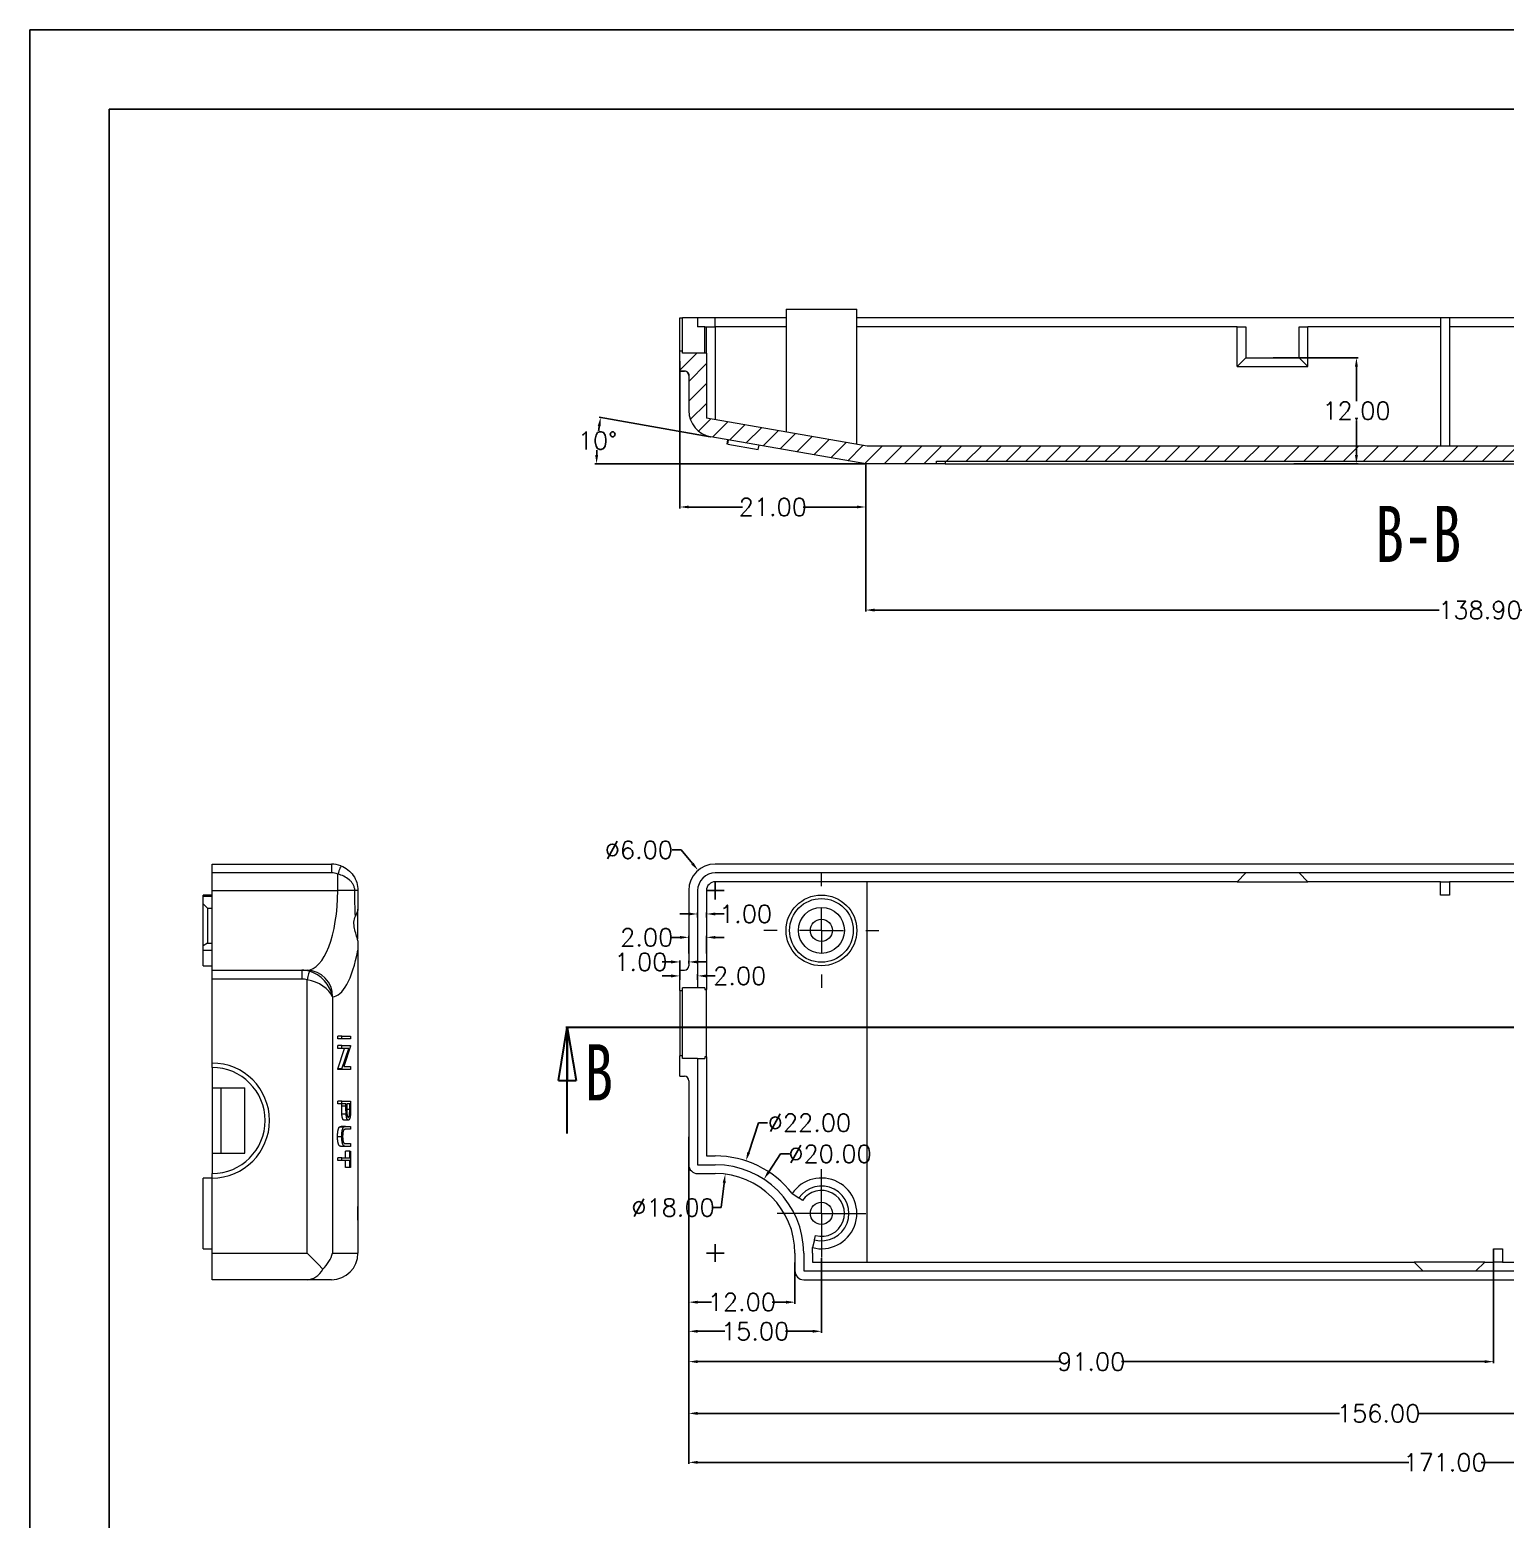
# Model space of a CAD drawing. Header units: inches. Extents: x 1561 to 2692, y 327 to 703.
# Drawn here: x 2160.2 to 2327, y 534.7 to 703.1 of the extents above; entities that cross this region are included whole.
import ezdxf

# ---------------------------------------------------------------- set-up
doc = ezdxf.new("R2010")
doc.units = ezdxf.units.IN
doc.header["$LTSCALE"] = 15
doc.linetypes.add('CENTERX2', pattern=[101.6, 63.5, -12.7, 12.7, -12.7])
doc.styles.add('SLDTEXTSTYLE0', font='TXT', dxfattribs={"width": 0.75})
doc.styles.get("Standard").update_dxf_attribs({"font": 'txt', "bigfont": 'gbcbig.shx'})
doc.dimstyles.new('2.5', dxfattribs={"dimtxt": 2, "dimasz": 1, "dimexe": 0.18, "dimexo": 0.0625, "dimgap": 0.09, "dimtad": 0, "dimtih": 1, "dimtoh": 1, "dimzin": 0, "dimdsep": 46, "dimtxsty": 'Standard', "dimcen": 1, "dimadec": 0, "dimazin": 2, "dimtfac": 1, "dimtofl": 0, "dimtmove": 0, "dimatfit": 3, "dimfxl": 1, "dimtolj": 1, "dimtzin": 0, "dimarcsym": 0})

# ---------------------------------------------------------------- blocks, each defined once
blk = doc.blocks.new('SW_CENTERMARKSYMBOL_6')
at = {"color": 0, "linetype": 'Continuous', "lineweight": 0}
for p, q in [((0, 2.5), (0, 5)), ((0, 0), (0, 2.5)), ((-2.5, 0), (-5, 0)), ((0, 0), (-2.5, 0)), ((0, 0), (0, -2.5)), ((0, 0), (2.5, 0)), ((2.5, 0), (5, 0)), ((0, -2.5), (0, -5))]:
    blk.add_line(p, q, dxfattribs=at)
blk = doc.blocks.new('SW_CENTERMARKSYMBOL_7')
at = {"color": 0, "linetype": 'Continuous', "lineweight": 0}
for p, q in [((0, 5), (0, 6.5)), ((0, 0), (0, 2.5)), ((-5, 0), (-6.5, 0)), ((0, 0), (-2.5, 0)), ((0, 0), (0, -2.5)), ((0, 0), (2.5, 0)), ((5, 0), (6.5, 0)), ((0, -5), (0, -6.5))]:
    blk.add_line(p, q, dxfattribs=at)
blk = doc.blocks.new('_CLOSED')
at = {"color": 0, "linetype": 'ByBlock', "lineweight": -2}
for p, q in [((-1, 0.166667), (0, 0)), ((-1, 0.166667), (-1, -0.166667)), ((0, 0), (-1, -0.166667)), ((0, 0), (-1, 0))]:
    blk.add_line(p, q, dxfattribs=at)
blk = doc.blocks.new('*D146')
at = {"color": 0, "lineweight": -2}
for p, q in [((2234.7, 576.69), (2234.7, 559.09)), ((2246.7, 563.74), (2246.7, 559.09)), ((2235.7, 559.27), (2237.28, 559.27)), ((2245.7, 559.27), (2244.12, 559.27))]:
    blk.add_line(p, q, dxfattribs=at)
at = {"color": 0}
for points in [[(2235.7, 559.43), (2235.7, 559.1), (2234.7, 559.27)], [(2245.7, 559.43), (2245.7, 559.1), (2246.7, 559.27)]]:
    blk.add_solid(points, dxfattribs=at)
at = {"layer": 'Defpoints', "color": 0}
for p in [(2234.7, 576.75), (2246.7, 563.81), (2246.7, 559.27)]:
    blk.add_point(p, dxfattribs=at)
at = {"color": 0, "insert": (2240.7, 559.27), "char_height": 2, "attachment_point": 5}
blk.add_mtext('\\A1;12.00', dxfattribs=at)
blk = doc.blocks.new('*D147')
at = {"color": 0, "lineweight": -2}
for p, q in [((2234.7, 576.69), (2234.7, 555.79)), ((2249.7, 564.24), (2249.7, 555.79)), ((2235.7, 555.97), (2238.78, 555.97)), ((2248.7, 555.97), (2245.62, 555.97))]:
    blk.add_line(p, q, dxfattribs=at)
at = {"color": 0}
for points in [[(2235.7, 556.14), (2235.7, 555.81), (2234.7, 555.97)], [(2248.7, 556.14), (2248.7, 555.81), (2249.7, 555.97)]]:
    blk.add_solid(points, dxfattribs=at)
at = {"layer": 'Defpoints', "color": 0}
for p in [(2234.7, 576.75), (2249.7, 564.31), (2249.7, 555.97)]:
    blk.add_point(p, dxfattribs=at)
at = {"color": 0, "insert": (2242.2, 555.97), "char_height": 2, "attachment_point": 5}
blk.add_mtext('\\A1;15.00', dxfattribs=at)
blk = doc.blocks.new('*D148')
at = {"color": 0, "lineweight": -2}
for p, q in [((2234.7, 577.96), (2234.7, 552.36)), ((2325.7, 565.24), (2325.7, 552.36)), ((2235.7, 552.54), (2276.78, 552.54)), ((2324.7, 552.54), (2283.62, 552.54))]:
    blk.add_line(p, q, dxfattribs=at)
at = {"color": 0}
for points in [[(2235.7, 552.71), (2235.7, 552.38), (2234.7, 552.54)], [(2324.7, 552.71), (2324.7, 552.38), (2325.7, 552.54)]]:
    blk.add_solid(points, dxfattribs=at)
at = {"layer": 'Defpoints', "color": 0}
for p in [(2234.7, 578.02), (2325.7, 565.31), (2325.7, 552.54)]:
    blk.add_point(p, dxfattribs=at)
at = {"color": 0, "insert": (2280.2, 552.54), "char_height": 2, "attachment_point": 5}
blk.add_mtext('\\A1;91.00', dxfattribs=at)
blk = doc.blocks.new('*D149')
at = {"color": 0, "lineweight": -2}
for p, q in [((2234.7, 577.9), (2234.7, 546.51)), ((2390.7, 565.24), (2390.7, 546.51)), ((2235.7, 546.69), (2308.28, 546.69)), ((2389.7, 546.69), (2317.12, 546.69))]:
    blk.add_line(p, q, dxfattribs=at)
at = {"color": 0}
for points in [[(2235.7, 546.86), (2235.7, 546.52), (2234.7, 546.69)], [(2389.7, 546.86), (2389.7, 546.52), (2390.7, 546.69)]]:
    blk.add_solid(points, dxfattribs=at)
at = {"layer": 'Defpoints', "color": 0}
for p in [(2234.7, 577.96), (2390.7, 565.31), (2390.7, 546.69)]:
    blk.add_point(p, dxfattribs=at)
at = {"color": 0, "insert": (2312.7, 546.69), "char_height": 2, "attachment_point": 5}
blk.add_mtext('\\A1;156.00', dxfattribs=at)
blk = doc.blocks.new('*D150')
at = {"color": 0, "lineweight": -2}
for p, q in [((2234.7, 576.69), (2234.7, 540.97)), ((2405.7, 567.62), (2405.7, 540.97)), ((2235.7, 541.15), (2316.11, 541.15)), ((2404.7, 541.15), (2324.29, 541.15))]:
    blk.add_line(p, q, dxfattribs=at)
at = {"color": 0}
for points in [[(2235.7, 541.32), (2235.7, 540.99), (2234.7, 541.15)], [(2404.7, 541.32), (2404.7, 540.99), (2405.7, 541.15)]]:
    blk.add_solid(points, dxfattribs=at)
at = {"layer": 'Defpoints', "color": 0}
for p in [(2234.7, 576.75), (2405.7, 567.68), (2234.7, 541.15)]:
    blk.add_point(p, dxfattribs=at)
at = {"color": 0, "insert": (2320.2, 541.15), "char_height": 2, "attachment_point": 5}
blk.add_mtext('\\A1;171.00', dxfattribs=at)
blk = doc.blocks.new('*D155')
at = {"color": 0, "lineweight": -2}
for p, q in [((2233.7, 595.72), (2233.7, 596.34)), ((2235.7, 595.72), (2235.7, 596.34)), ((2232.7, 596.16), (2231.7, 596.16)), ((2236.7, 596.16), (2237.7, 596.16))]:
    blk.add_line(p, q, dxfattribs=at)
at = {"color": 0}
for points in [[(2232.7, 596.32), (2232.7, 595.99), (2233.7, 596.16)], [(2236.7, 596.32), (2236.7, 595.99), (2235.7, 596.16)]]:
    blk.add_solid(points, dxfattribs=at)
at = {"layer": 'Defpoints', "color": 0}
for p in [(2233.7, 595.66), (2235.7, 596.16), (2235.7, 595.66)]:
    blk.add_point(p, dxfattribs=at)
at = {"color": 0, "insert": (2240.46, 596.16), "char_height": 2, "attachment_point": 5}
blk.add_mtext('\\A1;2.00', dxfattribs=at)
blk = doc.blocks.new('*D156')
at = {"color": 0, "lineweight": -2}
for p, q in [((2233.7, 596.4), (2233.7, 597.92)), ((2232.7, 597.74), (2231.7, 597.74)), ((2234.7, 597.87), (2234.7, 597.56)), ((2235.7, 597.74), (2236.7, 597.74))]:
    blk.add_line(p, q, dxfattribs=at)
at = {"color": 0}
for points in [[(2232.7, 597.91), (2232.7, 597.57), (2233.7, 597.74)], [(2235.7, 597.91), (2235.7, 597.57), (2234.7, 597.74)]]:
    blk.add_solid(points, dxfattribs=at)
at = {"layer": 'Defpoints', "color": 0}
for p in [(2234.7, 597.94), (2233.7, 597.74), (2233.7, 596.34)]:
    blk.add_point(p, dxfattribs=at)
at = {"color": 0, "insert": (2229.28, 597.74), "char_height": 2, "attachment_point": 5}
blk.add_mtext('\\A1;1.00', dxfattribs=at)
blk = doc.blocks.new('*D157')
at = {"color": 0, "lineweight": -2}
for p, q in [((2233.7, 600.52), (2232.7, 600.52)), ((2234.7, 598.69), (2234.7, 600.7)), ((2236.7, 598.69), (2236.7, 600.7)), ((2237.7, 600.52), (2238.7, 600.52))]:
    blk.add_line(p, q, dxfattribs=at)
at = {"color": 0}
for points in [[(2233.7, 600.68), (2233.7, 600.35), (2234.7, 600.52)], [(2237.7, 600.68), (2237.7, 600.35), (2236.7, 600.52)]]:
    blk.add_solid(points, dxfattribs=at)
at = {"layer": 'Defpoints', "color": 0}
for p in [(2234.7, 600.52), (2234.7, 598.63), (2236.7, 598.63)]:
    blk.add_point(p, dxfattribs=at)
at = {"color": 0, "insert": (2229.94, 600.52), "char_height": 2, "attachment_point": 5}
blk.add_mtext('\\A1;2.00', dxfattribs=at)
blk = doc.blocks.new('*D158')
at = {"color": 0, "lineweight": -2}
for p, q in [((2234.7, 603.16), (2233.7, 603.16)), ((2235.7, 602.76), (2235.7, 603.34)), ((2236.7, 602.76), (2236.7, 603.34)), ((2237.7, 603.16), (2238.7, 603.16))]:
    blk.add_line(p, q, dxfattribs=at)
at = {"color": 0}
for points in [[(2234.7, 603.33), (2234.7, 603), (2235.7, 603.16)], [(2237.7, 603.33), (2237.7, 603), (2236.7, 603.16)]]:
    blk.add_solid(points, dxfattribs=at)
at = {"layer": 'Defpoints', "color": 0}
for p in [(2236.7, 603.16), (2235.7, 602.7), (2236.7, 602.7)]:
    blk.add_point(p, dxfattribs=at)
at = {"color": 0, "insert": (2241.12, 603.16), "char_height": 2, "attachment_point": 5}
blk.add_mtext('\\A1;1.00', dxfattribs=at)
blk = doc.blocks.new('*D159')
at = {"color": 0, "lineweight": -2}
for p, q in [((2242.59, 579.55), (2241.48, 576.2)), ((2243.59, 579.55), (2242.59, 579.55)), ((2236.7, 564.81), (2238.7, 564.81)), ((2237.7, 563.81), (2237.7, 565.81))]:
    blk.add_line(p, q, dxfattribs=at)
at = {"color": 0}
blk.add_solid([(2241.32, 576.25), (2241.63, 576.14), (2241.16, 575.25)], dxfattribs=at)
at = {"layer": 'Defpoints', "color": 0}
for p in [(2241.16, 575.25), (2234.24, 554.37)]:
    blk.add_point(p, dxfattribs=at)
at = {"color": 0, "insert": (2248.34, 579.55), "char_height": 2, "attachment_point": 5}
blk.add_mtext('\\A1;∅22.00', dxfattribs=at)
blk = doc.blocks.new('*D160')
at = {"color": 0, "lineweight": -2}
for p, q in [((2245.08, 576.03), (2243.74, 574)), ((2246.08, 576.03), (2245.08, 576.03)), ((2236.7, 564.81), (2238.7, 564.81)), ((2237.7, 563.81), (2237.7, 565.81))]:
    blk.add_line(p, q, dxfattribs=at)
at = {"color": 0}
blk.add_solid([(2243.6, 574.09), (2243.88, 573.91), (2243.19, 573.16)], dxfattribs=at)
at = {"layer": 'Defpoints', "color": 0}
for p in [(2243.19, 573.16), (2232.21, 556.45)]:
    blk.add_point(p, dxfattribs=at)
at = {"color": 0, "insert": (2250.67, 576.03), "char_height": 2, "attachment_point": 5}
blk.add_mtext('\\A1;∅20.00', dxfattribs=at)
blk = doc.blocks.new('*D161')
at = {"color": 0, "lineweight": -2}
for p, q in [((2238.35, 569.97), (2238.69, 572.74)), ((2237.35, 569.97), (2238.35, 569.97))]:
    blk.add_line(p, q, dxfattribs=at)
at = {"color": 0}
blk.add_solid([(2238.53, 572.77), (2238.86, 572.72), (2238.82, 573.74)], dxfattribs=at)
at = {"layer": 'Defpoints', "color": 0}
for p in [(2238.82, 573.74), (2236.58, 555.88)]:
    blk.add_point(p, dxfattribs=at)
at = {"color": 0, "insert": (2232.92, 569.97), "char_height": 2, "attachment_point": 5}
blk.add_mtext('\\A1;∅18.00', dxfattribs=at)
blk = doc.blocks.new('*D171')
at = {"color": 0, "lineweight": -2}
for p, q in [((2232.82, 610.4), (2233.82, 610.4)), ((2233.82, 610.4), (2235.12, 608.86)), ((2237.7, 604.81), (2237.7, 606.81)), ((2236.7, 605.81), (2238.7, 605.81))]:
    blk.add_line(p, q, dxfattribs=at)
at = {"color": 0}
blk.add_solid([(2235.24, 608.97), (2234.99, 608.75), (2235.76, 608.1)], dxfattribs=at)
at = {"layer": 'Defpoints', "color": 0}
for p in [(2235.76, 608.1), (2239.64, 603.52)]:
    blk.add_point(p, dxfattribs=at)
at = {"color": 0, "insert": (2229.06, 610.4), "char_height": 2, "attachment_point": 5}
blk.add_mtext('\\A1;∅6.00', dxfattribs=at)
blk = doc.blocks.new('*D178')
at = {"color": 0, "lineweight": -2}
for p, q in [((2300.76, 666.06), (2310.37, 666.06)), ((2310.19, 665.06), (2310.19, 661.15)), ((2310.19, 655.06), (2310.19, 658.97)), ((2303.12, 654.06), (2310.37, 654.06))]:
    blk.add_line(p, q, dxfattribs=at)
at = {"color": 0}
for points in [[(2310.02, 665.06), (2310.35, 665.06), (2310.19, 666.06)], [(2310.02, 655.06), (2310.35, 655.06), (2310.19, 654.06)]]:
    blk.add_solid(points, dxfattribs=at)
at = {"layer": 'Defpoints', "color": 0}
for p in [(2300.7, 666.06), (2303.06, 654.06), (2310.19, 654.06)]:
    blk.add_point(p, dxfattribs=at)
at = {"color": 0, "insert": (2310.19, 660.06), "char_height": 2, "attachment_point": 5}
blk.add_mtext('\\A1;12.00', dxfattribs=at)
blk = doc.blocks.new('*D182')
at = {"color": 0, "lineweight": -2}
for p, q in [((2254.7, 654), (2254.7, 637.35)), ((2393.6, 654), (2393.6, 637.35)), ((2255.7, 637.53), (2319.56, 637.53)), ((2392.6, 637.53), (2328.74, 637.53))]:
    blk.add_line(p, q, dxfattribs=at)
at = {"color": 0}
for points in [[(2255.7, 637.69), (2255.7, 637.36), (2254.7, 637.53)], [(2392.6, 637.69), (2392.6, 637.36), (2393.6, 637.53)]]:
    blk.add_solid(points, dxfattribs=at)
at = {"layer": 'Defpoints', "color": 0}
for p in [(2254.7, 654.06), (2393.6, 654.06), (2393.6, 637.53)]:
    blk.add_point(p, dxfattribs=at)
at = {"color": 0, "insert": (2324.15, 637.53), "char_height": 2, "attachment_point": 5}
blk.add_mtext('\\A1;138.90', dxfattribs=at)
blk = doc.blocks.new('*D184')
at = {"color": 0, "lineweight": -2}
for p, q in [((2233.7, 665.66), (2233.7, 649)), ((2254.7, 654), (2254.7, 649)), ((2234.7, 649.18), (2240.78, 649.18)), ((2253.7, 649.18), (2247.62, 649.18))]:
    blk.add_line(p, q, dxfattribs=at)
at = {"color": 0}
for points in [[(2234.7, 649.35), (2234.7, 649.02), (2233.7, 649.18)], [(2253.7, 649.35), (2253.7, 649.02), (2254.7, 649.18)]]:
    blk.add_solid(points, dxfattribs=at)
at = {"layer": 'Defpoints', "color": 0}
for p in [(2233.7, 665.72), (2254.7, 654.06), (2254.7, 649.18)]:
    blk.add_point(p, dxfattribs=at)
at = {"color": 0, "insert": (2244.2, 649.18), "char_height": 2, "attachment_point": 5}
blk.add_mtext('\\A1;21.00', dxfattribs=at)
blk = doc.blocks.new('*D186')
at = {"color": 0, "lineweight": -2}
for p, q in [((2237.12, 657.13), (2224.55, 659.33)), ((2254.64, 654.06), (2224.09, 654.06))]:
    blk.add_line(p, q, dxfattribs=at)
for start, end in [(171.9568, 172.9731), (177.0942, 178.117)]:
    blk.add_arc((2254.7, 654.06), 30.43, start, end, dxfattribs=at)
at = {"color": 0}
for points in [[(2224.4, 658.34), (2224.73, 658.29), (2224.73, 659.3)], [(2224.45, 655.06), (2224.12, 655.06), (2224.27, 654.06)]]:
    blk.add_solid(points, dxfattribs=at)
at = {"layer": 'Defpoints', "color": 0}
for p in [(2224.47, 657.57), (2237.18, 657.12), (2254.7, 654.06), (2254.7, 654.06), (2262.7, 654.06)]:
    blk.add_point(p, dxfattribs=at)
at = {"color": 0, "insert": (2224.38, 656.69), "char_height": 2, "attachment_point": 5}
blk.add_mtext('\\A1;10°', dxfattribs=at)

msp = doc.modelspace()

# ---------------------------------------------------------------- hatches: boundary and pattern name
at = {"linetype": 'Continuous', "lineweight": 0}
h = msp.add_hatch(dxfattribs=at)
h.set_pattern_fill('ANSI31', color=4, scale=0.5, style=0)
h.set_pattern_definition([(45, (0, 27.1761), (-1.122532, 1.122532), [])])
edge = h.paths.add_edge_path(flags=0)
edge.add_line((2236.699, 659.239), (2236.699, 666.558))
edge.add_line((2236.699, 666.558), (2233.999, 666.558))
edge.add_line((2233.999, 666.558), (2233.999, 666.858))
edge.add_line((2233.999, 666.858), (2233.699, 666.858))
edge.add_line((2233.699, 666.858), (2233.699, 664.577))
edge.add_line((2233.699, 664.577), (2234.199, 664.577))
edge.add_spline(control_points=[(2234.199, 664.577), (2234.237, 664.577), (2234.275, 664.572), (2234.312, 664.563), (2234.367, 664.551), (2234.42, 664.529), (2234.467, 664.499), (2234.514, 664.469), (2234.556, 664.43), (2234.591, 664.386), (2234.613, 664.359), (2234.631, 664.329), (2234.647, 664.298), (2234.672, 664.247), (2234.688, 664.192), (2234.695, 664.136), (2234.698, 664.116), (2234.699, 664.095), (2234.699, 664.075)], knot_values=[0.0025773, 0.0025773, 0.0025773, 0.0025773, 0.0026912, 0.0026912, 0.0026912, 0.0028586, 0.0028586, 0.0028586, 0.0030262, 0.0030262, 0.0030262, 0.00313, 0.00313, 0.00313, 0.0032987, 0.0032987, 0.0032987, 0.0033594, 0.0033594, 0.0033594, 0.0033594], weights=[1, 1, 1, 1, 1, 1, 1, 1, 1, 1, 1, 1, 1, 1, 1, 1, 1, 1, 1], degree=3, periodic=0)
edge.add_line((2234.699, 664.075), (2234.699, 660.079))
edge.add_arc((2237.699, 660.079), 3, 180, 260.07375)
edge.add_line((2237.182, 657.124), (2254.699, 654.058))
edge.add_line((2254.699, 654.058), (2262.699, 654.058))
edge.add_line((2262.699, 654.058), (2262.699, 654.358))
edge.add_line((2262.699, 654.358), (2377.699, 654.358))
edge.add_line((2377.699, 654.358), (2377.699, 654.058))
edge.add_line((2377.699, 654.058), (2393.599, 654.058))
edge.add_line((2393.599, 654.058), (2403.533, 656.932))
edge.add_arc((2402.699, 659.814), 3, 286.13284, 360)
edge.add_line((2405.699, 659.814), (2405.699, 670.558))
edge.add_line((2405.699, 670.558), (2404.699, 670.558))
edge.add_line((2404.699, 670.558), (2404.699, 669.558))
edge.add_line((2404.699, 669.558), (2403.699, 669.558))
edge.add_line((2403.699, 669.558), (2403.699, 659.062))
edge.add_line((2403.699, 659.062), (2393.315, 656.058))
edge.add_line((2393.315, 656.058), (2254.873, 656.058))
edge.add_line((2254.873, 656.058), (2236.699, 659.239))

# ---------------------------------------------------------------- linework, layer by layer
for p, q in [((2160.189, 703.141), (2692.292, 703.141)), ((2160.189, 703.141), (2160.189, 326.907)), ((2169.147, 694.183), (2683.334, 694.183)), ((2169.147, 694.183), (2169.147, 335.865))]:
    msp.add_line(p, q)
at = {"color": 7, "linetype": 'Continuous', "lineweight": 15}
for p, q in [((2233.699, 670.558), (2233.999, 670.558)), ((2233.699, 666.858), (2233.699, 670.558)), ((2233.999, 666.858), (2233.999, 670.558)), ((2235.699, 670.558), (2233.999, 670.558)), ((2235.699, 670.558), (2235.699, 669.558)), ((2237.699, 670.558), (2235.699, 670.558)), ((2237.699, 669.558), (2237.699, 670.558)), ((2245.699, 670.558), (2237.699, 670.558)), ((2245.699, 671.558), (2245.699, 657.664)), ((2245.699, 671.558), (2253.699, 671.558)), ((2253.699, 656.264), (2253.699, 671.558)), ((2319.699, 670.558), (2253.699, 670.558)), ((2319.699, 670.558), (2319.699, 656.058)), ((2320.699, 670.558), (2319.699, 670.558)), ((2320.699, 670.558), (2320.699, 656.058)), ((2386.699, 670.558), (2320.699, 670.558)), ((2236.499, 669.558), (2235.699, 669.558)), ((2236.499, 669.558), (2236.699, 669.558)), ((2236.499, 666.558), (2236.499, 669.558)), ((2236.699, 666.558), (2236.699, 669.558)), ((2236.699, 669.558), (2237.699, 669.558)), ((2237.699, 669.558), (2237.699, 659.064)), ((2245.699, 669.558), (2237.699, 669.558)), ((2296.699, 669.558), (2253.699, 669.558)), ((2296.699, 665.058), (2296.699, 669.558)), ((2296.699, 669.558), (2297.699, 669.558)), ((2297.699, 669.558), (2297.699, 666.058)), ((2303.699, 666.058), (2303.699, 669.558)), ((2303.699, 669.558), (2304.699, 669.558)), ((2304.699, 665.058), (2304.699, 669.558)), ((2319.699, 669.558), (2304.699, 669.558)), ((2386.699, 669.558), (2320.699, 669.558)), ((2233.699, 664.577), (2233.699, 666.858)), ((2233.699, 666.858), (2233.999, 666.858)), ((2233.999, 666.558), (2233.999, 666.858)), ((2236.699, 666.558), (2233.999, 666.558)), ((2236.699, 666.558), (2236.699, 659.239)), ((2296.699, 665.058), (2297.699, 666.058)), ((2297.699, 666.058), (2303.699, 666.058)), ((2304.699, 665.058), (2303.699, 666.058)), ((2233.699, 664.577), (2234.199, 664.577)), ((2233.699, 664.558), (2233.699, 664.577)), ((2233.699, 664.558), (2234.199, 664.558)), ((2234.699, 664.075), (2234.699, 660.079)), ((2296.699, 665.058), (2304.699, 665.058)), ((2254.873, 656.058), (2236.699, 659.239)), ((2254.699, 654.058), (2237.182, 657.124)), ((2239.021, 656.294), (2239.108, 656.787)), ((2239.021, 656.294), (2239.051, 656.289)), ((2239.11, 656.279), (2239.196, 656.771)), ((2239.11, 656.279), (2242.557, 655.676)), ((2242.557, 655.676), (2242.644, 656.168)), ((2393.315, 656.058), (2254.873, 656.058)), ((2262.699, 654.058), (2254.699, 654.058)), ((2262.699, 654.358), (2377.699, 654.358)), ((2262.699, 654.058), (2262.699, 654.358)), ((2263.699, 654.058), (2262.699, 654.058)), ((2263.699, 654.358), (2263.699, 654.058)), ((2263.699, 654.058), (2374.699, 654.058)), ((2180.793, 608.807), (2194.293, 608.807)), ((2180.793, 607.807), (2180.793, 608.807)), ((2194.293, 608.807), (2194.293, 607.807)), ((2392.699, 608.807), (2237.699, 608.807)), ((2194.293, 607.807), (2180.793, 607.807)), ((2180.793, 605.807), (2180.793, 607.807)), ((2195.009, 605.807), (2195.009, 607.674)), ((2392.699, 607.807), (2237.699, 607.807)), ((2296.699, 606.807), (2237.699, 606.807)), ((2254.873, 563.807), (2254.873, 606.807)), ((2296.699, 606.807), (2297.699, 607.807)), ((2296.699, 606.807), (2304.699, 606.807)), ((2303.699, 607.807), (2304.699, 606.807)), ((2319.699, 606.807), (2304.699, 606.807)), ((2319.699, 606.807), (2320.699, 606.807)), ((2319.699, 605.307), (2319.699, 606.807)), ((2320.699, 606.807), (2320.699, 605.307)), ((2391.699, 606.807), (2320.699, 606.807)), ((2180.793, 605.307), (2179.793, 605.307)), ((2179.793, 605.175), (2179.793, 605.307)), ((2179.793, 605.175), (2180.793, 605.175)), ((2179.793, 604.305), (2179.793, 605.175)), ((2180.793, 605.807), (2195.009, 605.807)), ((2180.793, 596.807), (2180.793, 605.807)), ((2196.935, 605.807), (2195.009, 605.807)), ((2197.293, 605.807), (2196.935, 605.807)), ((2234.699, 605.807), (2234.699, 597.307)), ((2235.699, 605.807), (2235.699, 594.807)), ((2236.699, 605.807), (2236.699, 594.607)), ((2320.699, 605.307), (2319.699, 605.307)), ((2179.793, 604.305), (2180.293, 603.821)), ((2179.793, 599.567), (2179.793, 604.305)), ((2180.293, 603.821), (2180.293, 599.848)), ((2180.293, 603.821), (2180.793, 603.821)), ((2197.293, 600.307), (2197.293, 603.714)), ((2180.293, 599.848), (2179.793, 599.567)), ((2179.793, 599.062), (2179.793, 599.567)), ((2180.293, 599.848), (2180.793, 599.848)), ((2179.793, 597.307), (2179.793, 599.062)), ((2179.793, 599.062), (2180.793, 599.062)), ((2197.293, 599.075), (2197.293, 570.075)), ((2179.793, 597.307), (2180.793, 597.307)), ((2180.793, 596.807), (2190.959, 596.807)), ((2180.793, 595.807), (2180.793, 596.807)), ((2190.959, 596.807), (2190.959, 595.807)), ((2190.959, 596.807), (2191.537, 596.807)), ((2233.699, 596.807), (2234.199, 596.807)), ((2233.699, 594.507), (2233.699, 596.807)), ((2190.959, 595.807), (2180.793, 595.807)), ((2180.793, 586.307), (2180.793, 595.807)), ((2191.537, 564.807), (2191.537, 595.728)), ((2233.999, 594.507), (2233.999, 594.807)), ((2235.699, 594.807), (2233.999, 594.807)), ((2236.499, 594.807), (2235.699, 594.807)), ((2236.499, 594.807), (2236.499, 594.607)), ((2236.499, 594.607), (2236.699, 594.607)), ((2236.699, 587.007), (2236.699, 594.607)), ((2194.419, 593.807), (2194.419, 564.807)), ((2233.699, 594.507), (2233.999, 594.507)), ((2233.699, 594.507), (2233.699, 587.107)), ((2233.999, 587.107), (2233.999, 594.507)), ((2195.008, 589.044), (2195.008, 589.358)), ((2195.488, 589.358), (2195.008, 589.358)), ((2195.488, 589.044), (2195.008, 589.044)), ((2195.008, 587.967), (2195.008, 588.281)), ((2195.488, 588.281), (2195.008, 588.281)), ((2195.008, 585.66), (2195.772, 587.967)), ((2195.488, 587.967), (2195.008, 587.967)), ((2195.488, 589.044), (2195.488, 589.358)), ((2195.488, 589.358), (2196.461, 589.358)), ((2196.461, 589.044), (2195.488, 589.044)), ((2195.488, 587.967), (2195.488, 588.281)), ((2195.488, 588.281), (2196.461, 588.281)), ((2195.488, 585.66), (2196.252, 587.967)), ((2196.252, 587.967), (2195.488, 587.967)), ((2196.461, 588.215), (2195.695, 585.903)), ((2196.461, 589.358), (2196.461, 589.044)), ((2196.461, 588.281), (2196.461, 588.215)), ((2180.793, 585.807), (2180.793, 586.307)), ((2233.999, 587.107), (2233.699, 587.107)), ((2233.699, 584.807), (2233.699, 587.107)), ((2233.999, 586.807), (2233.999, 587.107)), ((2235.699, 586.807), (2233.999, 586.807)), ((2235.699, 586.807), (2235.699, 574.807)), ((2235.699, 586.807), (2236.499, 586.807)), ((2236.699, 587.007), (2236.499, 587.007)), ((2236.499, 587.007), (2236.499, 586.807)), ((2236.699, 587.007), (2236.699, 575.807)), ((2180.793, 585.807), (2180.793, 583.507)), ((2195.008, 585.589), (2195.008, 585.66)), ((2195.488, 585.66), (2195.008, 585.66)), ((2195.488, 585.589), (2195.008, 585.589)), ((2195.488, 585.589), (2195.488, 585.66)), ((2196.461, 585.589), (2195.488, 585.589)), ((2195.695, 585.903), (2196.461, 585.903)), ((2196.461, 585.903), (2196.461, 585.589)), ((2233.699, 584.807), (2234.199, 584.807)), ((2180.793, 583.507), (2184.493, 583.507)), ((2180.793, 583.507), (2180.793, 576.107)), ((2181.793, 583.507), (2181.793, 576.107)), ((2184.493, 576.107), (2184.493, 583.507)), ((2234.699, 584.307), (2234.699, 574.807)), ((2195.008, 581.685), (2195.008, 581.999)), ((2195.488, 581.999), (2195.008, 581.999)), ((2195.488, 581.685), (2195.008, 581.685)), ((2195.457, 581.435), (2195.457, 581.685)), ((2195.937, 581.435), (2195.457, 581.435)), ((2195.488, 581.685), (2195.488, 581.999)), ((2195.488, 581.999), (2196.461, 581.999)), ((2195.937, 581.685), (2195.488, 581.685)), ((2195.937, 581.435), (2195.937, 581.685)), ((2196.037, 581.685), (2196.035, 581.072)), ((2196.361, 581.685), (2196.037, 581.685)), ((2196.361, 581.045), (2196.361, 581.685)), ((2196.461, 581.999), (2196.461, 581.313)), ((2195.953, 580.544), (2195.473, 580.544)), ((2196.2, 579.845), (2195.72, 579.845)), ((2195.463, 577.971), (2194.983, 577.971)), ((2195.668, 579.065), (2195.188, 579.065)), ((2195.873, 579.127), (2195.393, 579.127)), ((2195.878, 578.813), (2195.835, 578.813)), ((2195.873, 579.127), (2196.461, 579.127)), ((2196.461, 578.813), (2195.878, 578.813)), ((2196.461, 579.127), (2196.461, 578.813)), ((2180.793, 576.107), (2180.793, 573.807)), ((2180.793, 576.107), (2184.493, 576.107)), ((2195.873, 576.884), (2195.393, 576.884)), ((2196.461, 576.884), (2195.873, 576.884)), ((2195.878, 577.198), (2196.461, 577.198)), ((2195.881, 575.582), (2195.881, 576.345)), ((2196.361, 576.345), (2195.881, 576.345)), ((2196.361, 576.345), (2196.461, 576.345)), ((2196.361, 575.582), (2196.361, 576.345)), ((2196.461, 577.198), (2196.461, 576.884)), ((2196.461, 576.345), (2196.461, 574.506)), ((2195.008, 575.268), (2195.008, 575.582)), ((2195.488, 575.582), (2195.008, 575.582)), ((2195.488, 575.268), (2195.008, 575.268)), ((2195.488, 575.268), (2195.488, 575.582)), ((2195.488, 575.582), (2196.361, 575.582)), ((2196.361, 575.268), (2195.488, 575.268)), ((2195.881, 574.506), (2195.881, 575.268)), ((2196.361, 574.506), (2195.881, 574.506)), ((2196.361, 574.506), (2196.361, 575.268)), ((2196.461, 574.506), (2196.361, 574.506)), ((2235.699, 574.807), (2237.699, 574.807)), ((2236.699, 575.807), (2237.699, 575.807)), ((2180.793, 573.307), (2179.793, 573.307)), ((2179.793, 569.307), (2179.793, 573.307)), ((2180.793, 573.307), (2180.793, 573.807)), ((2180.793, 564.807), (2180.793, 573.307)), ((2235.699, 573.807), (2237.699, 573.807)), ((2246.388, 571.552), (2247.133, 571.047)), ((2247.547, 570.766), (2247.133, 571.047)), ((2179.793, 565.307), (2179.793, 569.307)), ((2197.293, 568.539), (2197.293, 570.075)), ((2197.293, 568.539), (2197.293, 564.807)), ((2248.91, 566.309), (2248.681, 565.439)), ((2248.91, 566.309), (2249.037, 566.792)), ((2179.793, 565.307), (2180.793, 565.307)), ((2180.793, 564.807), (2191.537, 564.807)), ((2180.793, 561.807), (2180.793, 564.807)), ((2194.419, 564.807), (2197.293, 564.807)), ((2246.699, 564.807), (2246.699, 562.807)), ((2247.699, 564.807), (2247.699, 562.807)), ((2248.699, 564.807), (2248.699, 563.807)), ((2325.699, 563.807), (2325.699, 565.307)), ((2325.699, 565.307), (2326.699, 565.307)), ((2326.699, 565.307), (2326.699, 563.807)), ((2247.699, 562.807), (2402.699, 562.807)), ((2248.699, 563.807), (2316.699, 563.807)), ((2317.699, 562.807), (2316.699, 563.807)), ((2324.699, 563.807), (2316.699, 563.807)), ((2324.699, 563.807), (2323.699, 562.807)), ((2324.699, 563.807), (2325.699, 563.807)), ((2326.699, 563.807), (2325.699, 563.807)), ((2326.699, 563.807), (2402.699, 563.807)), ((2191.537, 561.807), (2180.793, 561.807)), ((2194.293, 561.807), (2191.537, 561.807)), ((2247.699, 561.807), (2402.699, 561.807))]:
    msp.add_line(p, q, dxfattribs=at)
at = {"color": 8, "linetype": 'Continuous', "lineweight": 15}
for p, q in [((2234.199, 664.558), (2234.199, 664.577)), ((2196.361, 581.045), (2196.035, 581.045))]:
    msp.add_line(p, q, dxfattribs=at)
at = {"color": 1, "linetype": 'CENTERX2', "lineweight": 30}
msp.add_line((2415.457, 590.342), (2220.788, 590.342), dxfattribs=at)
at = {"color": 7, "linetype": 'Continuous', "lineweight": 30}
msp.add_line((2220.961, 578.342), (2220.961, 590.342), dxfattribs=at)
at = {"color": 7, "linetype": 'Continuous', "lineweight": 15, "flags": 128}
for points in [[(2195.366, 608.608), (2195.36, 608.59), (2195.339, 608.537), (2195.306, 608.451), (2195.262, 608.335), (2195.207, 608.193), (2195.146, 608.032), (2195.078, 607.856), (2195.009, 607.674)], [(2191.804, 596.689), (2191.796, 596.658), (2191.778, 596.595), (2191.753, 596.502), (2191.719, 596.383), (2191.68, 596.24), (2191.635, 596.079), (2191.587, 595.907), (2191.537, 595.728)], [(2193.34, 563.004), (2192.787, 563.557), (2192.177, 564.167), (2191.537, 564.807)]]:
    msp.add_lwpolyline(points, dxfattribs=at)
at = {"color": 7, "linetype": 'Continuous', "lineweight": 15}
for centre, radius in [((2249.699, 601.307), 4), ((2249.699, 601.307), 3.6), ((2249.699, 601.307), 2.6), ((2249.699, 601.307), 1.25), ((2249.699, 569.307), 1.25)]:
    msp.add_circle(centre, radius, dxfattribs=at)
for centre, radius, start, end in [((2234.199, 664.058), 0.5, 0, 90), ((2237.699, 660.079), 3, 180, 260.07375), ((2194.293, 605.807), 3, 69.02687, 90), ((2237.699, 605.807), 3, 90, 180), ((2194.293, 605.807), 2, 69.02687, 90), ((2237.699, 605.807), 2, 90, 180), ((2237.699, 605.807), 1, 90, 180), ((2191.477, 593.865), 2.943, 358.87247, 88.82623), ((2234.199, 597.307), 0.5, 270, 0), ((2180.793, 579.807), 6.5, 270, 90), ((2180.793, 579.807), 6, 270, 90), ((2234.199, 584.307), 0.5, 0, 90), ((2235.699, 574.807), 1, 180, 270), ((2237.699, 564.807), 11, 37.81968, 90), ((2237.699, 564.807), 10, 0, 90), ((2237.699, 564.807), 9, 0, 90), ((2249.699, 569.307), 4, 255.25373, 145.85836), ((2249.699, 569.307), 3.1, 255.25373, 145.85836), ((2249.699, 569.307), 2.6, 255.25373, 145.85836), ((2194.293, 564.807), 3, 270, 0), ((2237.699, 564.807), 11, 0, 3.29241), ((2247.699, 562.807), 1, 180, 270)]:
    msp.add_arc(centre, radius, start, end, dxfattribs=at)
for centre, major_axis, ratio, start_param, end_param in [((2191.537, 605.807), (0, 9), 0.3856749, 3.1415927, 4.712389), ((2194.419, 605.807), (0, 12), 0.2892562, 3.1415927, 4.1167669), ((2190.959, 593.807), (3.043, 0), 0.985996, 1.2892251, 1.5707963), ((2191.537, 593.807), (-2.154, 2.418), 0.8245425, 4.0788253, 5.3680504), ((2190.959, 593.807), (-2.082, 0), 0.96062, 4.4308178, 4.712389), ((2191.537, 593.807), (2.951, -0.894), 0.6063935, 0.4631966, 1.7524218), ((2198.132, 569.307), (0, 3), 0.2892562, 1.3118748, 1.8297179), ((2191.537, 564.807), (2.398, 2.398), 0.7517381, 4.712389, 5.3570016), ((2191.537, 564.807), (0, 3), 0.7517381, 3.1415927, 4.0677764)]:
    msp.add_ellipse(centre, major_axis=major_axis, ratio=ratio, start_param=start_param, end_param=end_param, dxfattribs=at)
for points, knots in [([(2234.199, 664.577), (2234.33, 664.577), (2234.46, 664.522), (2234.645, 664.337), (2234.699, 664.206), (2234.699, 664.075)], [0, 0, 0, 0, 0.5, 0.5, 1, 1, 1, 1]), ([(2195.366, 608.608), (2195.653, 608.498), (2195.915, 608.348), (2196.392, 607.972), (2196.595, 607.753), (2196.935, 607.258), (2197.065, 606.992), (2197.246, 606.415), (2197.293, 606.114), (2197.293, 605.807)], [0, 0, 0, 0, 0.25, 0.25, 0.5, 0.5, 0.75, 0.75, 1, 1, 1, 1]), ([(2196.935, 605.807), (2196.935, 605.933), (2196.917, 606.056), (2196.851, 606.292), (2196.802, 606.404), (2196.688, 606.609), (2196.621, 606.702), (2196.472, 606.878), (2196.389, 606.961), (2196.122, 607.189), (2195.92, 607.317), (2195.482, 607.53), (2195.251, 607.612), (2195.009, 607.674)], [0, 0, 0, 0, 0.125, 0.125, 0.25, 0.25, 0.375, 0.375, 0.5, 0.5, 0.75, 0.75, 1, 1, 1, 1]), ([(2197.003, 602.903), (2196.981, 603.383), (2196.964, 603.865), (2196.941, 604.834), (2196.935, 605.32), (2196.935, 605.807)], [0, 0, 0, 0, 0.5, 0.5, 1, 1, 1, 1]), ([(2197.293, 603.797), (2197.293, 603.675), (2197.255, 603.539), (2197.145, 603.237), (2197.074, 603.076), (2197.003, 602.903)], [0, 0, 0, 0, 0.5, 0.5, 1, 1, 1, 1]), ([(2197.293, 600.144), (2197.232, 600.366), (2197.161, 600.591), (2197.02, 601.055), (2196.95, 601.295), (2196.854, 601.774), (2196.829, 602.02), (2196.854, 602.369), (2196.873, 602.483), (2196.927, 602.701), (2196.962, 602.805), (2197.003, 602.903)], [0, 0, 0, 0, 0.25, 0.25, 0.5, 0.5, 0.75, 0.75, 0.875, 0.875, 1, 1, 1, 1]), ([(2197.293, 600.144), (2197.293, 599.968), (2197.293, 599.792), (2197.293, 599.436), (2197.293, 599.257), (2197.293, 599.075)], [0, 0, 0, 0, 0.5, 0.5, 1, 1, 1, 1]), ([(2195.473, 580.544), (2195.471, 580.566), (2195.469, 580.614), (2195.465, 580.693), (2195.463, 580.785), (2195.461, 580.89), (2195.459, 581.008), (2195.458, 581.138), (2195.457, 581.282), (2195.457, 581.382), (2195.457, 581.435)], [0, 0, 0, 0, 0.0751731, 0.1647463, 0.2680169, 0.3859119, 0.5177895, 0.663691, 0.8244132, 1, 1, 1, 1]), ([(2195.953, 580.544), (2195.952, 580.566), (2195.949, 580.614), (2195.946, 580.693), (2195.943, 580.785), (2195.941, 580.89), (2195.939, 581.008), (2195.938, 581.138), (2195.937, 581.282), (2195.937, 581.382), (2195.937, 581.435)], [0, 0, 0, 0, 0.0751731, 0.1647463, 0.2680169, 0.3859119, 0.5177895, 0.663691, 0.8244132, 1, 1, 1, 1]), ([(2196.035, 581.072), (2196.035, 581.042), (2196.035, 580.985), (2196.036, 580.901), (2196.037, 580.823), (2196.039, 580.752), (2196.042, 580.687), (2196.044, 580.628), (2196.048, 580.576), (2196.053, 580.515), (2196.062, 580.447), (2196.075, 580.373), (2196.091, 580.31), (2196.11, 580.256), (2196.131, 580.213), (2196.152, 580.182), (2196.176, 580.163), (2196.191, 580.161), (2196.2, 580.159)], [0, 0, 0, 0, 0.072523, 0.1400042, 0.2030182, 0.2605215, 0.3137246, 0.3615116, 0.4053466, 0.4445874, 0.5168443, 0.5864608, 0.6554428, 0.7247265, 0.7940172, 0.861667, 0.9301257, 1, 1, 1, 1]), ([(2196.2, 580.159), (2196.207, 580.161), (2196.223, 580.163), (2196.246, 580.182), (2196.267, 580.213), (2196.288, 580.256), (2196.306, 580.309), (2196.322, 580.371), (2196.335, 580.44), (2196.343, 580.505), (2196.348, 580.563), (2196.352, 580.613), (2196.355, 580.669), (2196.357, 580.732), (2196.359, 580.801), (2196.36, 580.877), (2196.361, 580.959), (2196.361, 581.015), (2196.361, 581.045)], [0, 0, 0, 0, 0.0700344, 0.1392198, 0.2081697, 0.2788421, 0.3496461, 0.4184313, 0.4876778, 0.55747, 0.595384, 0.6380122, 0.6859546, 0.73822, 0.7961298, 0.8585354, 0.9266675, 1, 1, 1, 1]), ([(2196.461, 581.313), (2196.461, 581.265), (2196.461, 581.175), (2196.46, 581.045), (2196.459, 580.928), (2196.457, 580.822), (2196.455, 580.728), (2196.453, 580.646), (2196.45, 580.577), (2196.447, 580.535), (2196.446, 580.516)], [0, 0, 0, 0, 0.1769558, 0.3390551, 0.4863182, 0.6187809, 0.7356188, 0.8387425, 0.9264571, 1, 1, 1, 1]), ([(2195.72, 579.845), (2195.712, 579.846), (2195.696, 579.847), (2195.673, 579.856), (2195.651, 579.87), (2195.63, 579.89), (2195.611, 579.917), (2195.592, 579.949), (2195.574, 579.987), (2195.558, 580.03), (2195.543, 580.079), (2195.529, 580.132), (2195.516, 580.19), (2195.505, 580.252), (2195.495, 580.319), (2195.486, 580.39), (2195.479, 580.465), (2195.475, 580.517), (2195.473, 580.544)], [0, 0, 0, 0, 0.0701189, 0.1371924, 0.2020162, 0.2646314, 0.3261165, 0.3860103, 0.4458118, 0.5052977, 0.5646333, 0.6242826, 0.683902, 0.7439528, 0.8053877, 0.868388, 0.933084, 1, 1, 1, 1]), ([(2196.2, 579.845), (2196.192, 579.846), (2196.176, 579.847), (2196.153, 579.856), (2196.131, 579.87), (2196.111, 579.89), (2196.091, 579.917), (2196.072, 579.949), (2196.055, 579.987), (2196.038, 580.03), (2196.023, 580.079), (2196.009, 580.132), (2195.996, 580.19), (2195.985, 580.252), (2195.975, 580.319), (2195.966, 580.39), (2195.959, 580.465), (2195.955, 580.517), (2195.953, 580.544)], [0, 0, 0, 0, 0.0701189, 0.1371924, 0.2020162, 0.2646314, 0.3261165, 0.3860103, 0.4458118, 0.5052977, 0.5646333, 0.6242826, 0.683902, 0.7439528, 0.8053877, 0.868388, 0.933084, 1, 1, 1, 1]), ([(2196.446, 580.516), (2196.444, 580.491), (2196.441, 580.444), (2196.433, 580.375), (2196.425, 580.309), (2196.415, 580.247), (2196.403, 580.188), (2196.391, 580.133), (2196.377, 580.08), (2196.361, 580.032), (2196.345, 579.987), (2196.327, 579.949), (2196.309, 579.917), (2196.289, 579.891), (2196.268, 579.871), (2196.246, 579.856), (2196.223, 579.847), (2196.208, 579.846), (2196.2, 579.845)], [0, 0, 0, 0, 0.062468, 0.1234639, 0.1833718, 0.2431011, 0.302062, 0.3616322, 0.4221706, 0.4832471, 0.5448543, 0.6059697, 0.6679554, 0.7300422, 0.7945949, 0.8603755, 0.9289226, 1, 1, 1, 1]), ([(2194.983, 577.971), (2194.983, 578.005), (2194.984, 578.071), (2194.986, 578.168), (2194.991, 578.262), (2194.997, 578.352), (2195.005, 578.438), (2195.014, 578.521), (2195.026, 578.599), (2195.039, 578.674), (2195.053, 578.744), (2195.069, 578.808), (2195.086, 578.867), (2195.104, 578.918), (2195.124, 578.965), (2195.144, 579.004), (2195.166, 579.038), (2195.181, 579.056), (2195.188, 579.065)], [0, 0, 0, 0, 0.0711745, 0.1396441, 0.2063172, 0.2713732, 0.3354181, 0.3980763, 0.4606079, 0.5229695, 0.5847157, 0.6448949, 0.7042906, 0.7629982, 0.8210874, 0.8801039, 0.9393885, 1, 1, 1, 1]), ([(2195.393, 576.884), (2195.382, 576.884), (2195.362, 576.884), (2195.332, 576.889), (2195.303, 576.896), (2195.276, 576.906), (2195.25, 576.917), (2195.226, 576.933), (2195.204, 576.95), (2195.182, 576.971), (2195.163, 576.997), (2195.143, 577.026), (2195.125, 577.063), (2195.107, 577.105), (2195.09, 577.151), (2195.073, 577.205), (2195.057, 577.263), (2195.042, 577.326), (2195.028, 577.394), (2195.016, 577.466), (2195.006, 577.542), (2194.997, 577.621), (2194.991, 577.704), (2194.986, 577.79), (2194.984, 577.879), (2194.983, 577.94), (2194.983, 577.971)], [0, 0, 0, 0, 0.0548485, 0.1070402, 0.1569511, 0.2039569, 0.2484038, 0.2904463, 0.3303728, 0.3677632, 0.4038407, 0.4398491, 0.4762889, 0.5127798, 0.5502625, 0.5881522, 0.6274096, 0.6677367, 0.708183, 0.7486334, 0.7888101, 0.8294908, 0.8703936, 0.9122295, 0.9555543, 1, 1, 1, 1]), ([(2195.188, 579.065), (2195.193, 579.07), (2195.205, 579.081), (2195.223, 579.093), (2195.245, 579.103), (2195.269, 579.113), (2195.296, 579.119), (2195.326, 579.123), (2195.358, 579.127), (2195.381, 579.127), (2195.393, 579.127)], [0, 0, 0, 0, 0.0781299, 0.1694654, 0.2743353, 0.3921102, 0.5236873, 0.6683654, 0.8271319, 1, 1, 1, 1]), ([(2195.463, 577.971), (2195.464, 578.005), (2195.464, 578.071), (2195.466, 578.168), (2195.471, 578.262), (2195.477, 578.352), (2195.485, 578.438), (2195.494, 578.521), (2195.506, 578.599), (2195.519, 578.674), (2195.534, 578.744), (2195.549, 578.808), (2195.566, 578.867), (2195.585, 578.918), (2195.604, 578.965), (2195.624, 579.004), (2195.646, 579.038), (2195.661, 579.056), (2195.668, 579.065)], [0, 0, 0, 0, 0.0711745, 0.1396441, 0.2063172, 0.2713732, 0.3354181, 0.3980763, 0.4606079, 0.5229695, 0.5847157, 0.6448949, 0.7042906, 0.7629982, 0.8210874, 0.8801039, 0.9393885, 1, 1, 1, 1]), ([(2195.873, 576.884), (2195.863, 576.884), (2195.842, 576.884), (2195.812, 576.889), (2195.783, 576.896), (2195.756, 576.906), (2195.73, 576.917), (2195.706, 576.933), (2195.684, 576.95), (2195.663, 576.971), (2195.643, 576.997), (2195.624, 577.026), (2195.605, 577.063), (2195.587, 577.105), (2195.57, 577.151), (2195.554, 577.205), (2195.538, 577.263), (2195.522, 577.326), (2195.509, 577.394), (2195.497, 577.466), (2195.486, 577.542), (2195.478, 577.621), (2195.471, 577.704), (2195.467, 577.79), (2195.464, 577.879), (2195.463, 577.94), (2195.463, 577.971)], [0, 0, 0, 0, 0.0548485, 0.1070402, 0.1569511, 0.2039569, 0.2484038, 0.2904463, 0.3303728, 0.3677632, 0.4038407, 0.4398491, 0.4762889, 0.5127798, 0.5502625, 0.5881522, 0.6274096, 0.6677367, 0.708183, 0.7486334, 0.7888101, 0.8294908, 0.8703936, 0.9122295, 0.9555543, 1, 1, 1, 1]), ([(2195.749, 578.799), (2195.74, 578.794), (2195.722, 578.784), (2195.697, 578.758), (2195.674, 578.723), (2195.653, 578.679), (2195.634, 578.623), (2195.617, 578.557), (2195.602, 578.476), (2195.588, 578.386), (2195.577, 578.288), (2195.569, 578.189), (2195.564, 578.089), (2195.563, 578.022), (2195.563, 577.989)], [0, 0, 0, 0, 0.0863271, 0.1677899, 0.2444669, 0.3184859, 0.3922457, 0.469994, 0.5538418, 0.6442898, 0.7368379, 0.8261441, 0.9136665, 1, 1, 1, 1]), ([(2195.563, 577.989), (2195.563, 577.96), (2195.564, 577.903), (2195.568, 577.819), (2195.574, 577.736), (2195.583, 577.656), (2195.594, 577.58), (2195.607, 577.509), (2195.622, 577.446), (2195.64, 577.388), (2195.659, 577.338), (2195.68, 577.296), (2195.703, 577.26), (2195.719, 577.243), (2195.727, 577.234)], [0, 0, 0, 0, 0.0828759, 0.1652731, 0.2477177, 0.3314687, 0.4152058, 0.4962778, 0.5775623, 0.6581791, 0.7397037, 0.8238245, 0.9094921, 1, 1, 1, 1]), ([(2195.668, 579.065), (2195.674, 579.07), (2195.685, 579.081), (2195.703, 579.093), (2195.725, 579.103), (2195.749, 579.113), (2195.776, 579.119), (2195.806, 579.123), (2195.839, 579.127), (2195.861, 579.127), (2195.873, 579.127)], [0, 0, 0, 0, 0.0781299, 0.1694654, 0.2743353, 0.3921102, 0.5236873, 0.6683654, 0.8271319, 1, 1, 1, 1]), ([(2195.864, 578.813), (2195.844, 578.813), (2195.806, 578.813), (2195.768, 578.804), (2195.749, 578.799)], [0, 0, 0, 0, 0.5055622, 1, 1, 1, 1]), ([(2195.727, 577.234), (2195.73, 577.231), (2195.738, 577.224), (2195.751, 577.218), (2195.766, 577.211), (2195.784, 577.207), (2195.804, 577.202), (2195.827, 577.2), (2195.852, 577.198), (2195.869, 577.198), (2195.878, 577.198)], [0, 0, 0, 0, 0.0698351, 0.1556208, 0.2578016, 0.3738112, 0.5064025, 0.6555645, 0.8200793, 1, 1, 1, 1])]:
    msp.add_open_spline(points, degree=3, knots=knots, dxfattribs=at)
msp.add_open_spline([(2197.293, 605.807), (2197.293, 605.134), (2197.293, 604.463), (2197.293, 603.797)], degree=3, dxfattribs=at)

# ---------------------------------------------------------------- block references
at = {"color": 7, "linetype": 'Continuous', "lineweight": 0}
for name, p in [('SW_CENTERMARKSYMBOL_7', (2249.699, 601.307)), ('SW_CENTERMARKSYMBOL_6', (2249.699, 569.307))]:
    msp.add_blockref(name, p, dxfattribs=at)
at = {"color": 7, "linetype": 'Continuous', "lineweight": 30, "xscale": 6, "yscale": 6, "rotation": 90}
msp.add_blockref('_CLOSED', (2220.961, 590.342), dxfattribs=at)

# ---------------------------------------------------------------- texts
at = {"color": 7, "linetype": 'Continuous', "char_height": 6.35, "attachment_point": 1, "style": 'SLDTEXTSTYLE0'}
for s, insert in [('B-B', (2312.319, 649.312)), ('B', (2222.905, 588.428))]:
    msp.add_mtext(s, dxfattribs=dict(at, insert=insert))

# ---------------------------------------------------------------- dimensions: what is measured, and where the dimension line sits
for base, p1, p2, picture, middle in [((2254.699, 649.182), (2233.699, 665.718), (2254.699, 654.058), '*D184', (2244.199, 649.182)), ((2393.599, 637.527), (2254.699, 654.058), (2393.599, 654.058), '*D182', (2324.149, 637.527)), ((2236.699, 603.163), (2235.699, 602.696), (2236.699, 602.696), '*D158', (2241.122, 603.163)), ((2234.699, 600.518), (2236.699, 598.627), (2234.699, 598.627), '*D157', (2229.942, 600.518)), ((2233.699, 597.74), (2234.699, 597.935), (2233.699, 596.337), '*D156', (2229.276, 597.74)), ((2235.699, 596.157), (2233.699, 595.657), (2235.699, 595.657), '*D155', (2240.456, 596.157)), ((2325.699, 552.544), (2234.699, 578.024), (2325.699, 565.307), '*D148', (2280.199, 552.544)), ((2390.699, 546.69), (2234.699, 577.961), (2390.699, 565.307), '*D149', (2312.699, 546.69)), ((2246.699, 559.266), (2234.699, 576.752), (2246.699, 563.807), '*D146', (2240.699, 559.266)), ((2249.699, 555.974), (2234.699, 576.752), (2249.699, 564.307), '*D147', (2242.199, 555.974)), ((2234.699, 541.152), (2405.699, 567.682), (2234.699, 576.752), '*D150', (2320.199, 541.152))]:
    dim = msp.add_linear_dim(base=base, p1=p1, p2=p2, dimstyle='2.5')
    dim.commit()
    dim.dimension.update_dxf_attribs({"geometry": picture, "text_midpoint": middle})
dim = msp.add_linear_dim(base=(2310.186, 654.058), p1=(2300.699, 666.058), p2=(2303.055, 654.058), angle=90, dimstyle='2.5')
dim.commit()
dim.dimension.update_dxf_attribs({"geometry": '*D178', "text_midpoint": (2310.186, 660.058)})
dim = msp.add_angular_dim_2l(base=(2224.472, 657.565), line1=((2262.699, 654.058), (2254.699, 654.058)), line2=((2254.699, 654.058), (2237.182, 657.124)), dimstyle='2.5')
dim.commit()
dim.dimension.update_dxf_attribs({"geometry": '*D186', "text_midpoint": (2224.384, 656.691)})
for p1, p2, picture, middle in [((2239.635, 603.516), (2235.762, 608.098), '*D171', (2229.062, 610.398)), ((2234.237, 554.366), (2241.161, 575.248), '*D159', (2248.345, 579.554)), ((2232.205, 556.451), (2243.193, 573.162), '*D160', (2250.666, 576.026)), ((2236.58, 555.877), (2238.818, 573.737), '*D161', (2232.922, 569.968))]:
    dim = msp.add_diameter_dim_2p(p1=p1, p2=p2, dimstyle='2.5')
    dim.commit()
    dim.dimension.update_dxf_attribs({"geometry": picture, "text_midpoint": middle, "dimtype": 163})

doc.saveas('drawing.dxf')
